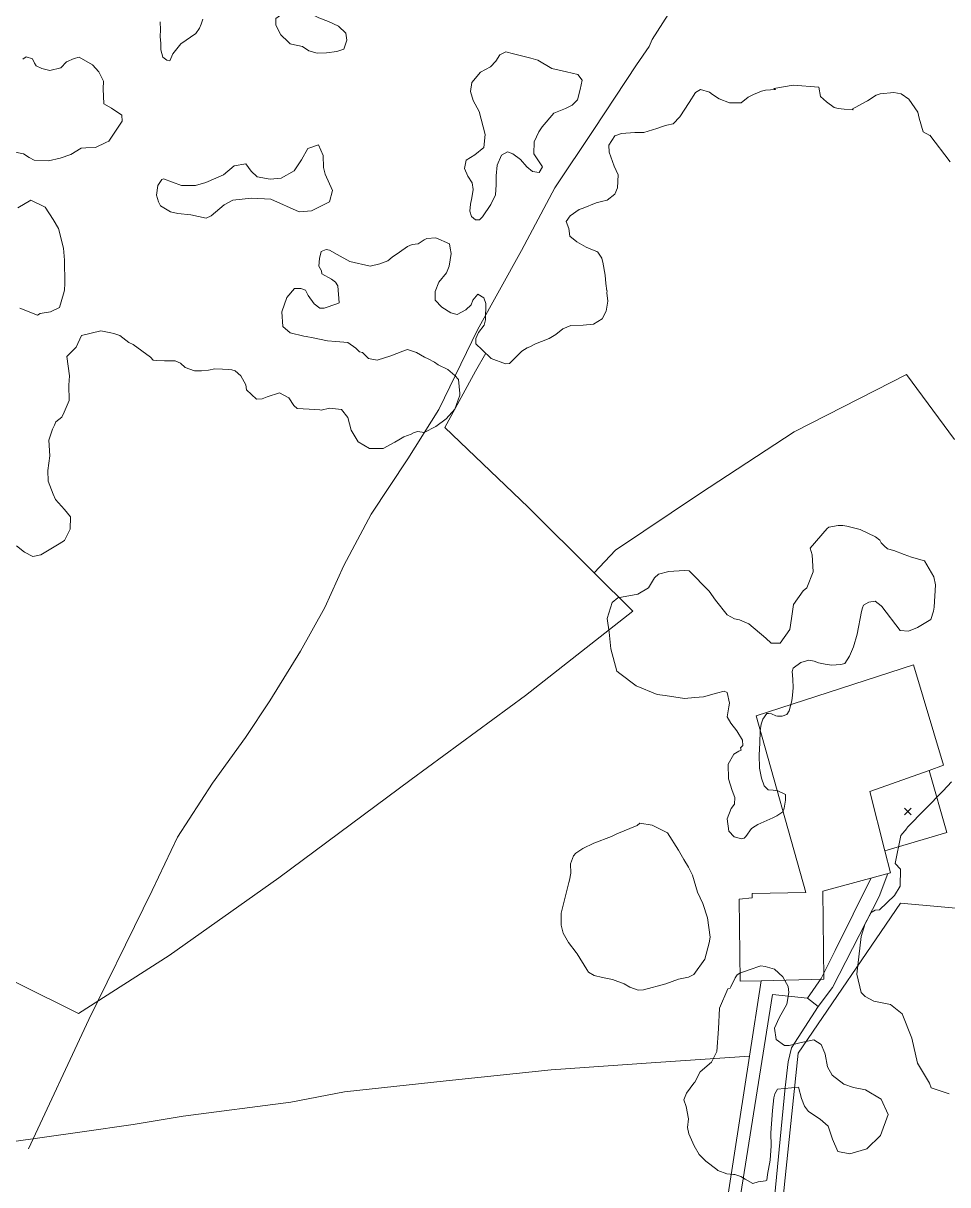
# Model space of a CAD drawing. Header units: metres. Extents: x 4652992 to 4879070, y 2074171 to 2309877.
# Drawn here: x 4654218.9 to 4654297, y 2307525.3 to 2307623.4 of the extents above; entities that cross this region are included whole.
import ezdxf

# ---------------------------------------------------------------- set-up
doc = ezdxf.new("R2010")
doc.units = ezdxf.units.M
doc.header["$MEASUREMENT"] = 0
doc.linetypes.add('DGN Style 2', pattern=[66.27138, 39.762828, -26.508552])
doc.layers.get('0').update_dxf_attribs({"color": 4, "lineweight": 0})
for name, color, linetype, lineweight in [('Level 1', 2, 'Continuous', 0), ('Level 3', 46, 'Continuous', 0), ('Level 30', 5, 'Continuous', 0), ('Level 37', 3, 'Continuous', 0), ('Level 40', 1, 'Continuous', 0), ('Level 53', 5, 'Continuous', 0), ('Level 54', 30, 'DGN Style 2', 0), ('Level 62', 4, 'Continuous', 0), ('Level 63', 3, 'Continuous', 0)]:
    doc.layers.add(name, color=color, linetype=linetype, lineweight=lineweight)

# ---------------------------------------------------------------- blocks, each defined once
blk = doc.blocks.new('COTA')
at = {"color": 0, "linetype": 'ByBlock', "lineweight": -2, "ltscale": 10}
for p, q in [((0, 0), (-1.419522, -1.408457)), ((-1.408457, 1.419522), (0, 0)), ((1.419522, 1.408457), (0, 0)), ((0, 0), (1.408457, -1.419522))]:
    blk.add_line(p, q, dxfattribs=at)

msp = doc.modelspace()

# ---------------------------------------------------------------- linework, layer by layer
at = {"layer": 'Level 1'}
msp.add_polyline3d([(4654271.741091, 2307621.481875, 1356.26), (4654271.987124, 2307622.068117, 1356), (4654273.341677, 2307624.178713, 1353), (4654274.354677, 2307625.601687, 1349), (4654275.483095, 2307626.848879, 1345), (4654277.811098, 2307628.956728, 1341), (4654278.435732, 2307629.512514, 1340), (4654280.356081, 2307630.722719, 1338), (4654283.448916, 2307633.411318, 1335), (4654285.083681, 2307635.58008, 1333), (4654286.423021, 2307636.335488, 1331), (4654288.476427, 2307637.351479, 1328), (4654289.18122, 2307637.722414, 1327), (4654290.223803, 2307638.037514, 1326), (4654291.813649, 2307638.34195, 1325), (4654292.902229, 2307639.019886, 1324.92)], dxfattribs=at)
at = {"layer": 'Level 3'}
msp.add_polyline3d([(4654219.292116, 2307528.343874, 1375), (4654224.402102, 2307539.254702, 1374), (4654227.482485, 2307545.570315, 1373), (4654229.744082, 2307550.170107, 1372), (4654231.895327, 2307554.680727, 1371), (4654234.834475, 2307559.226687, 1370), (4654237.637331, 2307563.101687, 1369), (4654239.67969, 2307566.193728, 1368), (4654242.27228, 2307570.392519, 1367), (4654244.321902, 2307574.075503, 1366), (4654245.935915, 2307577.632509, 1365), (4654248.23688, 2307581.974489, 1364), (4654251.341677, 2307586.625124, 1363), (4654253.956484, 2307590.814883, 1362), (4654257.232302, 2307597.548098, 1361), (4654260.941897, 2307604.230105, 1360), (4654263.75812, 2307609.525332, 1359), (4654267.062319, 2307614.464907, 1358), (4654270.648684, 2307619.943117, 1357), (4654271.741091, 2307621.481875, 1356.26)], dxfattribs=at)
at = {"layer": 'Level 30', "color": 1}
msp.add_polyline3d([(4654281.192579, 2307542.539655, 1366.8549), (4654279.40819, 2307542.492562, 1367.0063), (4654279.345835, 2307549.443311, 1367.0063), (4654280.424762, 2307549.537266, 1367.0063), (4654280.42486, 2307549.919747, 1367.0063), (4654284.97756, 2307549.996738, 1367.0063), (4654280.760212, 2307564.919944, 1364.5063), (4654294.063124, 2307569.220537, 1364.5063), (4654296.602093, 2307560.749251, 1364.9063), (4654295.372562, 2307560.311495, 1364.9063), (4654290.382864, 2307558.534988, 1364.9063), (4654291.643852, 2307553.508507, 1364.759851), (4654292.104948, 2307551.670512, 1364.7063), (4654286.38682, 2307550.104354, 1366.4063), (4654286.481027, 2307542.679227, 1366.4063), (4654281.192579, 2307542.539655, 1366.8549)], dxfattribs=at)
at = {"layer": 'Level 37'}
for points in [[(4654193.766997, 2307554.070934, 1374.732251), (4654208.325496, 2307547.324076, 1375.506254), (4654223.5146, 2307539.766449, 1375.006254), (4654231.19187, 2307544.668682, 1374.006254), (4654240.437481, 2307551.243955, 1372.006254), (4654251.619359, 2307559.544405, 1369.006254), (4654261.273748, 2307566.648393, 1366.506254), (4654270.338987, 2307573.761053, 1364.006254), (4654267.078027, 2307577.014191, 1364.190988), (4654261.512859, 2307582.566012, 1364.506254), (4654254.475388, 2307589.29742, 1364.006254), (4654257.061452, 2307594.045139, 1363.106255), (4654257.932782, 2307595.55969, 1363.057928)], [(4654267.078027, 2307577.014191, 1364.191), (4654268.875373, 2307578.912925, 1364.0763), (4654275.968573, 2307583.670561, 1362.6063), (4654283.97505, 2307588.932861, 1360.9063), (4654292.191446, 2307593.106301, 1358.6063), (4654293.472519, 2307593.774136, 1358.1063), (4654297.524579, 2307588.276778, 1358.5063)], [(4654302.654146, 2307548.213808, 1362.8599), (4654292.953222, 2307549.089431, 1364.4063), (4654284.322922, 2307536.420094, 1366.9063), (4654283.173323, 2307525.358278, 1366.5063), (4654281.960213, 2307512.975765, 1367.1063), (4654280.633309, 2307505.045059, 1368.3063), (4654279.877221, 2307498.824092, 1368.9063), (4654280.038227, 2307487.330832, 1369.9063), (4654281.087296, 2307471.387918, 1371.2063), (4654281.569753, 2307467.417745, 1371.8063), (4654282.589756, 2307454.613335, 1371.8063), (4654283.675245, 2307446.099717, 1371.9063), (4654283.828634, 2307439.554213, 1371.9063), (4654283.847631, 2307438.74354, 1371.9063), (4654291.096591, 2307436.437379, 1370.4063), (4654292.69524, 2307435.909386, 1370.4063), (4654292.695263, 2307435.909378, 1370.4063), (4654293.099029, 2307437.723353, 1370.208507), (4654293.60347, 2307439.989621, 1369.961397), (4654293.667562, 2307440.27756, 1369.93), (4654294.789453, 2307445.278635, 1369.93)], [(4654281.192579, 2307542.539655, 1366.931763), (4654280.201259, 2307536.159147, 1367.17311), (4654277.600461, 2307519.419431, 1367.8063), (4654276.607496, 2307512.203053, 1368.582785), (4654275.810149, 2307506.408335, 1369.2063), (4654274.659111, 2307495.317312, 1371.0063), (4654275.310672, 2307485.334165, 1371.9063), (4654276.777118, 2307476.19634, 1372.5063), (4654278.663205, 2307452.045734, 1373.8063), (4654279.524152, 2307442.33732, 1373.7063), (4654278.806819, 2307441.258318, 1373.7063), (4654278.061523, 2307440.137257, 1373.7063), (4654269.110408, 2307443.595924, 1375.54994), (4654255.559175, 2307447.001116, 1377.44994), (4654252.558394, 2307447.810726, 1377.879987), (4654226.557239, 2307454.825835, 1381.606255)], [(4654204.502295, 2307527.251376, 1376.640047), (4654207.641215, 2307527.724795, 1376.840047), (4654211.411791, 2307528.249209, 1376.840047), (4654217.668215, 2307528.894061, 1375.940048), (4654223.822143, 2307529.769004, 1375.940048), (4654228.127051, 2307530.395453, 1375.640047), (4654232.374977, 2307531.103839, 1375.240048), (4654241.460479, 2307532.277062, 1373.740048), (4654245.995557, 2307533.166473, 1373.540048), (4654254.59169, 2307534.090912, 1371.440048), (4654263.44615, 2307535.021075, 1369.340047), (4654272.284444, 2307535.641598, 1368.740048), (4654280.201259, 2307536.159147, 1367.173064)]]:
    msp.add_polyline3d(points, dxfattribs=at)
at = {"layer": 'Level 40', "color": 3, "elevation": 1371.032252, "flags": 128}
msp.add_lwpolyline([(4654271.250792, 2307541.757844), (4654270.808776, 2307541.756691), (4654270.09302, 2307542.004587), (4654269.625426, 2307542.282181), (4654268.641327, 2307542.635809), (4654267.800893, 2307542.803653), (4654267.069303, 2307542.976385), (4654266.610963, 2307543.262192), (4654266.46051, 2307543.495938), (4654265.64397, 2307544.799594), (4654265.5644, 2307544.919445), (4654264.903477, 2307545.784528), (4654264.473529, 2307546.562549), (4654264.289661, 2307547.2439), (4654264.300514, 2307548.249366), (4654264.956545, 2307550.849372), (4654264.992039, 2307551.024368), (4654265.113527, 2307551.623332), (4654265.080819, 2307552.412644), (4654265.346961, 2307553.091767), (4654265.521018, 2307553.314818), (4654266.132031, 2307553.708089), (4654267.047051, 2307554.170202), (4654268.533293, 2307554.734523), (4654269.00634, 2307554.939042), (4654270.703497, 2307555.642915), (4654270.928802, 2307555.844101), (4654271.969038, 2307555.69015), (4654273.280704, 2307555.049862), (4654274.205028, 2307553.578675), (4654274.643727, 2307552.797139), (4654275.060338, 2307552.129026), (4654275.383193, 2307551.455519), (4654275.805689, 2307550.03641), (4654276.251715, 2307549.070237), (4654276.661391, 2307547.842246), (4654276.879572, 2307546.229331), (4654276.798638, 2307545.737953), (4654276.434, 2307544.365877), (4654275.489436, 2307543.07329), (4654275.056196, 2307542.835543), (4654274.199268, 2307542.66036), (4654273.137953, 2307542.277156), (4654271.250792, 2307541.757844)], dxfattribs=at)
at = {"layer": 'Level 40', "color": 3}
for points in [[(4654242.970848, 2307621.102363, 1363.24), (4654243.686578, 2307620.92223, 1364.04), (4654244.480305, 2307620.949254, 1364.04), (4654245.3367, 2307621.05649, 1364.04), (4654245.934791, 2307621.261633, 1364.04), (4654246.177835, 2307622.001211, 1364.04), (4654246.117307, 2307622.615933, 1364.04), (4654245.494924, 2307623.203708, 1364.04), (4654244.649044, 2307623.604303, 1364.04), (4654243.829618, 2307623.906906, 1364.04), (4654243.322098, 2307624.14726, 1364.04), (4654242.33351, 2307624.529976, 1364.04), (4654241.290588, 2307624.645405, 1364.04), (4654240.200187, 2307623.843198, 1364.04), (4654240.180609, 2307623.290828, 1364.04), (4654240.600654, 2307622.457118, 1363.24), (4654241.223654, 2307621.868723, 1363.24), (4654241.392028, 2307621.695901, 1363.24), (4654241.508685, 2307621.672619, 1363.24), (4654242.44538, 2307621.485675, 1363.24), (4654242.970848, 2307621.102363, 1363.24)], [(4654230.40704, 2307623.562845, 1364.04), (4654230.448346, 2307622.875177, 1364.04), (4654230.429148, 2307622.33546, 1364.04), (4654230.488166, 2307621.734829, 1364.04), (4654230.468968, 2307621.195096, 1364.04)], [(4654230.468968, 2307621.195096, 1364.04), (4654230.658597, 2307620.568379, 1364.04), (4654230.971466, 2307620.324743, 1364.04), (4654231.232687, 2307620.272607, 1364.04), (4654231.487272, 2307620.855967, 1364.04), (4654232.160981, 2307621.718041, 1364.04), (4654233.429268, 2307622.58306, 1362.84), (4654233.744822, 2307623.019096, 1362.84), (4654233.878627, 2307623.368611, 1363.24), (4654234.035235, 2307623.777691, 1362.84)], [(4654217.907958, 2307612.616835, 1367.5358), (4654218.884357, 2307612.421942, 1367.5358), (4654219.354505, 2307612.089023, 1367.5358), (4654219.790605, 2307611.882437, 1367.5358), (4654220.974398, 2307611.825456, 1367.5358), (4654221.975211, 2307612.044074, 1367.5358), (4654222.872835, 2307612.343055, 1367.5358), (4654223.759772, 2307612.883233, 1367.5358), (4654224.127762, 2307612.929316, 1367.5358), (4654224.966922, 2307612.94112, 1367.5358), (4654225.836935, 2307613.366546, 1368.1316), (4654226.095263, 2307613.492865, 1367.5358), (4654227.21589, 2307615.181648, 1367.5358), (4654227.194514, 2307615.664015, 1367.5358), (4654226.299957, 2307616.260895, 1367.5358), (4654225.657513, 2307616.628167, 1367.5358), (4654225.615785, 2307617.891454, 1367.5358), (4654225.62948, 2307618.546063, 1367.5358), (4654225.252849, 2307619.338322, 1367.5358), (4654224.714615, 2307619.923798, 1367.5358), (4654223.590405, 2307620.566464, 1367.5358), (4654223.153333, 2307620.474432, 1367.5358), (4654222.497214, 2307620.187096, 1367.5358), (4654222.035741, 2307619.681636, 1367.5358), (4654221.106119, 2307619.45111, 1366.92), (4654220.414608, 2307619.619365, 1366.92), (4654219.946978, 2307619.853203, 1366.92), (4654219.803587, 2307620.06916, 1366.92), (4654219.642676, 2307620.429115, 1366.92), (4654219.098453, 2307620.610368, 1367.2), (4654218.810298, 2307620.3979, 1367.2)], [(4654259.623753, 2307621.030961, 1362.84), (4654259.117683, 2307620.769625, 1362.84), (4654258.785096, 2307620.247202, 1362.84), (4654258.321894, 2307619.750838, 1362.84), (4654257.469264, 2307619.310763, 1365.24), (4654256.754275, 2307618.42844, 1366.44), (4654256.648008, 2307617.683187, 1366.44), (4654256.853896, 2307616.920705, 1366.44), (4654257.376962, 2307615.976223, 1364.44), (4654257.888328, 2307614.046032, 1363.24), (4654257.75309, 2307612.933874, 1362.84), (4654256.993228, 2307612.315404, 1362.84), (4654256.268718, 2307611.871076, 1362.84), (4654256.127254, 2307611.174459, 1362.84), (4654256.40419, 2307610.530232, 1362.84), (4654256.785897, 2307609.955694, 1362.84), (4654256.85397, 2307609.398443, 1362.84), (4654256.75605, 2307608.69309, 1362.84), (4654256.649952, 2307608.170585, 1362.84), (4654256.569712, 2307607.552296, 1362.84), (4654256.707855, 2307607.11695, 1362.84), (4654257.055542, 2307606.821009, 1362.84), (4654257.38338, 2307606.82702, 1363.7697), (4654257.651776, 2307607.084953, 1363.64), (4654258.359895, 2307608.120401, 1363.64), (4654258.754017, 2307608.946933, 1363.64), (4654258.791318, 2307609.799406, 1363.64), (4654258.810956, 2307610.564871, 1363.64), (4654258.900584, 2307611.45212, 1363.64), (4654259.251187, 2307612.28726, 1363.64), (4654259.765623, 2307612.591881, 1363.64), (4654260.226421, 2307612.409401, 1363.64), (4654260.851723, 2307611.922556, 1363.64), (4654261.407047, 2307611.313905, 1363.64), (4654261.867205, 2307610.905267, 1363.64), (4654262.441498, 2307610.835901, 1363.64), (4654262.721433, 2307611.323103, 1363.64), (4654261.993412, 2307612.41877, 1363.64), (4654262.013666, 2307613.410319, 1363.64), (4654262.416548, 2307614.280224, 1363.64), (4654262.678814, 2307614.680402, 1363.64), (4654263.683067, 2307615.837508, 1363.64), (4654264.66771, 2307616.229245, 1363.64), (4654265.225588, 2307616.525151, 1363.64), (4654265.679459, 2307616.977557, 1363.64), (4654265.899479, 2307617.838612, 1363.64), (4654266.058349, 2307618.621357, 1363.64), (4654265.702856, 2307619.099523, 1363.64), (4654264.754846, 2307619.333968, 1363.64), (4654263.502394, 2307619.629172, 1363.64), (4654262.329401, 2307620.315727, 1363.64), (4654261.729344, 2307620.480728, 1363.64), (4654260.267957, 2307620.857103, 1362.84), (4654259.623753, 2307621.030961, 1362.84)], [(4654297.145647, 2307611.725663, 1357.1358), (4654295.444664, 2307614.000603, 1357.1358), (4654295.438154, 2307613.968461, 1357.1358), (4654294.875971, 2307614.260111, 1357.1358), (4654294.523615, 2307615.419659, 1357.1358), (4654294.43022, 2307615.929643, 1357.1358), (4654293.656403, 2307617.034607, 1357.1358), (4654293.028229, 2307617.471596, 1357.1358), (4654292.388718, 2307617.593289, 1357.1358), (4654291.245352, 2307617.492413, 1357.1358), (4654290.910008, 2307617.369494, 1357.1358), (4654290.159742, 2307616.884078, 1357.1358), (4654289.707496, 2307616.625035, 1357.1358), (4654289.182366, 2307616.353298, 1357.1358), (4654288.899211, 2307616.203198, 1357.1358), (4654288.948611, 2307616.132824, 1357.9358), (4654288.188958, 2307616.175796, 1357.9358), (4654287.685139, 2307616.250722, 1357.9358), (4654287.344014, 2307616.318801, 1357.9358), (4654286.705631, 2307616.791651, 1357.9358), (4654286.19486, 2307617.254823, 1357.9358), (4654286.052621, 2307618.044655, 1357.9358), (4654283.883297, 2307618.200057, 1357.9358), (4654282.27308, 2307617.935341, 1357.9358), (4654282.409984, 2307617.847534, 1361.1358), (4654281.557114, 2307617.779477, 1361.1358), (4654281.231487, 2307617.700432, 1361.1358), (4654280.530852, 2307617.418032, 1361.1358), (4654280.090061, 2307617.208517, 1361.1358), (4654279.502931, 2307616.710596, 1361.1358), (4654278.514344, 2307616.708828, 1361.1358), (4654277.634613, 2307617.046337, 1361.1358), (4654277.091912, 2307617.417265, 1361.1358), (4654276.825788, 2307617.617713, 1361.1358), (4654276.052396, 2307617.833232, 1361.1358), (4654275.636701, 2307617.588061, 1361.1358), (4654275.115198, 2307616.760413, 1361.1358), (4654274.327973, 2307615.53134, 1361.1358), (4654273.766854, 2307614.956869, 1361.9358), (4654273.222937, 2307614.835821, 1361.9358), (4654272.949736, 2307614.745209, 1361.9358), (4654272.387973, 2307614.542787, 1361.9358), (4654271.654157, 2307614.338867, 1361.9358), (4654271.265421, 2307614.218699, 1361.9358), (4654270.519479, 2307614.202138, 1361.9358), (4654269.378204, 2307614.117142, 1361.9358), (4654268.824249, 2307613.938954, 1361.9358), (4654268.326485, 2307613.136002, 1361.9358), (4654268.339001, 2307612.556116, 1361.9358), (4654268.773842, 2307611.375151, 1361.9358), (4654269.122906, 2307610.634865, 1361.9358), (4654269.053452, 2307609.549839, 1362.7358), (4654268.826428, 2307609.014816, 1363.5358), (4654268.188997, 2307608.497833, 1363.5358), (4654267.699468, 2307608.37217, 1363.5358), (4654267.260753, 2307608.269783, 1363.5358), (4654266.164333, 2307607.826165, 1363.5358), (4654265.812401, 2307607.701955, 1363.24), (4654265.053458, 2307607.182308, 1363.24), (4654264.715186, 2307606.690322, 1364.44), (4654264.940523, 2307606.107714, 1366.44), (4654265.034085, 2307605.457651, 1366.44), (4654265.613868, 2307604.981128, 1366.44), (4654266.415522, 2307604.526831, 1367.24), (4654266.794059, 2307604.363506, 1367.8588), (4654267.296751, 2307604.146611, 1368.6806), (4654267.394253, 2307604.104542, 1368.84), (4654267.73867, 2307603.586182, 1368.84), (4654267.789293, 2307603.342631, 1368.84), (4654267.806921, 2307603.257825, 1368.84), (4654268.023193, 2307602.170959, 1370.04), (4654268.055686, 2307601.446171, 1370.04), (4654268.15759, 2307600.842199, 1370.04), (4654268.167354, 2307600.820599, 1370.04), (4654268.158594, 2307600.65704, 1369.9358), (4654268.238975, 2307599.961211, 1369.9358), (4654268.084225, 2307599.121606, 1369.9358), (4654267.764888, 2307598.455411, 1369.9358), (4654267.018147, 2307598.029973, 1369.9358), (4654266.162112, 2307597.92651, 1369.9358), (4654265.119246, 2307597.896487, 1369.9358), (4654264.424156, 2307597.614503, 1369.9358), (4654263.857111, 2307597.153038, 1369.9358), (4654263.27171, 2307596.796791, 1369.9358), (4654262.632597, 2307596.549537, 1369.9358), (4654262.120937, 2307596.36262, 1367.5358), (4654261.644224, 2307596.116355, 1367.5358), (4654261.414821, 2307596.021035, 1367.5358), (4654260.970161, 2307595.738768, 1367.5358), (4654259.938177, 2307594.700748, 1366.0358), (4654259.592375, 2307594.668466, 1366.0358), (4654258.394781, 2307595.128253, 1366.0358), (4654257.623299, 2307595.848701, 1366.0358), (4654257.098726, 2307596.35959, 1366.0358), (4654257.092913, 2307596.817605, 1366.0358), (4654257.314197, 2307597.321154, 1366.0358), (4654257.80002, 2307597.923095, 1366.0358), (4654257.913098, 2307598.37151, 1366.0358), (4654257.918027, 2307599.759274, 1366.0358), (4654257.767798, 2307600.247004, 1366.0358), (4654257.242696, 2307600.557257, 1366.0358), (4654256.834552, 2307600.036655, 1366.0358), (4654256.689526, 2307599.647934, 1366.0358), (4654256.241659, 2307599.237669, 1366.0358), (4654255.523309, 2307598.823836, 1366.0358), (4654254.981337, 2307598.962832, 1365.5358), (4654254.228069, 2307599.454591, 1365.5358), (4654253.651697, 2307600.052251, 1365.5358), (4654253.651799, 2307600.767102, 1365.5358), (4654253.952557, 2307601.570105, 1365.5358), (4654254.60175, 2307602.359533, 1365.5358), (4654254.827464, 2307602.928084, 1365.5358), (4654254.9921, 2307603.975271, 1365.5358), (4654254.91155, 2307604.451553, 1364.9639), (4654254.854038, 2307604.791609, 1365.5358), (4654253.712002, 2307605.316964, 1365.5358), (4654252.937398, 2307605.243314, 1365.5358), (4654252.729182, 2307605.136908, 1365.5358), (4654252.221118, 2307604.794215, 1367.5358), (4654251.699881, 2307604.749999, 1367.5358), (4654251.30836, 2307604.578239, 1367.5358), (4654250.635276, 2307604.111201, 1367.5358), (4654250.021211, 2307603.688729, 1367.5358), (4654249.648098, 2307603.37208, 1367.5358), (4654248.96703, 2307603.103388, 1367.5358), (4654248.16114, 2307602.928996, 1367.5358), (4654246.442384, 2307603.311484, 1367.5358), (4654245.38101, 2307603.903855, 1367.5358), (4654244.714992, 2307604.257652, 1367.0358), (4654244.452812, 2307604.326426, 1367.0358), (4654244.013341, 2307604.161247, 1367.0358), (4654243.894533, 2307603.576657, 1367.0358), (4654243.825592, 2307602.914091, 1367.0358), (4654244.037458, 2307602.537823, 1367.0358), (4654244.069203, 2307602.280136, 1366.0358), (4654244.884061, 2307601.82644, 1365.5358), (4654245.243569, 2307601.568871, 1365.5358), (4654245.422562, 2307601.250817, 1365.5358), (4654245.534491, 2307599.831251, 1365.5358), (4654245.352336, 2307599.723614, 1365.5358), (4654244.265023, 2307599.363378, 1365.5358), (4654243.910789, 2307599.378247, 1365.5358), (4654243.421904, 2307599.739223, 1365.5358), (4654242.918846, 2307600.441356, 1365.5358), (4654242.708031, 2307600.885434, 1365.5358), (4654242.292458, 2307601.019072, 1365.5358), (4654241.772793, 2307601.021439, 1365.5358), (4654241.114763, 2307600.277289, 1365.5358), (4654240.685128, 2307599.051078, 1365.5358), (4654240.791752, 2307597.827016, 1365.5358), (4654241.412485, 2307597.276671, 1365.5358), (4654242.54928, 2307597.014348, 1365.5358), (4654242.743263, 2307596.975625, 1366.5358), (4654243.358004, 2307596.85291, 1366.5358), (4654244.549265, 2307596.615107, 1366.5358), (4654245.269849, 2307596.541937, 1366.5358), (4654246.26313, 2307596.475474, 1366.5358), (4654246.944961, 2307595.990473, 1366.5358), (4654247.263295, 2307595.668338, 1366.5358), (4654247.506509, 2307595.619787, 1366.5358), (4654248.02276, 2307595.12879, 1366.5358), (4654248.75726, 2307594.987834, 1366.5358), (4654249.917694, 2307595.354141, 1366.5358), (4654250.913639, 2307595.743762, 1366.5358), (4654251.323144, 2307595.868754, 1366.5358), (4654252.086321, 2307595.625924, 1366.5358), (4654252.742503, 2307595.232673, 1366.5358), (4654253.064044, 2307595.093988, 1366.5358), (4654253.593326, 2307594.814776, 1366.5358), (4654253.914107, 2307594.574472, 1365.5358), (4654254.734832, 2307594.174326, 1365.5358), (4654255.308026, 2307593.691315, 1365.5358), (4654255.610086, 2307593.34342, 1365.5358), (4654255.722425, 2307592.156541, 1365.5358), (4654255.743922, 2307592.027155, 1365.5358), (4654255.306112, 2307590.834942, 1365.5358), (4654254.589355, 2307590.02372, 1365.5358), (4654253.69698, 2307589.369102, 1365.5358), (4654252.723649, 2307588.85346, 1365.5358), (4654252.185339, 2307588.960009, 1367.0358), (4654251.878002, 2307588.856007, 1367.0358), (4654251.615905, 2307588.731267, 1367.5358), (4654251.005488, 2307588.496884, 1368.5358), (4654250.582732, 2307588.236862, 1368.5358), (4654250.256407, 2307588.040398, 1368.5358), (4654249.244867, 2307587.503292, 1368.5358), (4654248.117004, 2307587.509927, 1368.5358), (4654247.145356, 2307588.063675, 1368.5358), (4654246.565474, 2307589.064728, 1368.5358), (4654246.266648, 2307590.13007, 1368.5358), (4654245.744511, 2307590.802022, 1368.5358), (4654244.730439, 2307590.911116, 1368.5358), (4654244.01713, 2307590.762698, 1368.5358), (4654243.902393, 2307590.773421, 1368.5358), (4654243.021805, 2307590.829322, 1368.5358), (4654241.996637, 2307590.90184, 1368.5358), (4654241.698485, 2307591.144489, 1368.5358), (4654241.276469, 2307591.802639, 1368.5358), (4654240.505048, 2307592.226557, 1368.5358), (4654239.446031, 2307591.882699, 1368.5358), (4654239.033111, 2307591.694991, 1368.5358), (4654238.556207, 2307591.690576, 1368.5358), (4654237.700453, 2307592.466028, 1368.5358), (4654237.65415, 2307592.886747, 1368.5358), (4654237.2281, 2307593.645842, 1368.5358), (4654236.763742, 2307594.066971, 1368.5358), (4654236.483349, 2307594.149179, 1367.5358), (4654236.23525, 2307594.198707, 1367.5358), (4654235.681107, 2307594.208206, 1367.5358), (4654235.029804, 2307594.237101, 1367.5358), (4654234.504481, 2307594.13972, 1367.5358), (4654233.910521, 2307594.071064, 1367.5358), (4654233.322692, 2307594.072264, 1367.5358), (4654232.519369, 2307594.355769, 1367.5358), (4654232.143816, 2307594.712105, 1367.5358), (4654231.677781, 2307594.906265, 1367.5358), (4654230.792761, 2307594.916773, 1367.5358), (4654230.151535, 2307594.941321, 1367.5358), (4654229.843304, 2307594.969108, 1367.5358), (4654229.590691, 2307595.228156, 1367.5358), (4654228.139111, 2307596.29935, 1367.5358), (4654227.781073, 2307596.478129, 1367.5358), (4654227.008504, 2307597.051856, 1367.5358), (4654226.511193, 2307597.223136, 1367.76), (4654226.261855, 2307597.272911, 1367.76), (4654225.397232, 2307597.445514, 1367.76), (4654223.778059, 2307597.069606, 1368.04), (4654223.313168, 2307596.072393, 1369.51), (4654222.527071, 2307595.277672, 1369.93), (4654222.753612, 2307593.641413, 1371.68), (4654222.70792, 2307592.867016, 1371.68), (4654222.739302, 2307591.55485, 1371.68), (4654222.319913, 2307590.593824, 1371.68), (4654222.117511, 2307590.149158, 1371.68), (4654221.613652, 2307589.755289, 1371.68), (4654221.484798, 2307589.489291, 1372.0358), (4654221.316512, 2307589.156341, 1372.0358), (4654221.02324, 2307588.203611, 1372.0358), (4654221.091278, 2307586.891639, 1372.5358), (4654220.928878, 2307585.659943, 1372.5358), (4654220.950113, 2307584.76534, 1372.5358), (4654221.377784, 2307583.661063, 1373.5358), (4654221.582857, 2307583.191283, 1373.5358), (4654222.328203, 2307582.364284, 1373.5358), (4654222.849465, 2307581.728443, 1373.5358), (4654222.828521, 2307580.693797, 1373.5358), (4654222.344764, 2307579.735858, 1373.5358), (4654221.902494, 2307579.464706, 1373.5358), (4654220.33931, 2307578.515438, 1373.5358), (4654219.663462, 2307578.39941, 1373.5358), (4654218.966202, 2307578.750511, 1373.5358), (4654218.286678, 2307579.276631, 1373.5358)], [(4654242.350749, 2307611.91357, 1365.38), (4654241.743101, 2307610.967091, 1365.38), (4654240.653541, 2307610.361294, 1365.66), (4654239.701214, 2307610.260376, 1365.87), (4654238.618708, 2307610.476443, 1365.87), (4654238.118473, 2307610.931998, 1365.87), (4654237.652996, 2307611.558461, 1365.87), (4654236.67192, 2307611.39858, 1365.87), (4654235.776422, 2307610.643742, 1366.43), (4654234.290359, 2307609.974447, 1367.9), (4654233.413909, 2307609.735467, 1367.9), (4654232.231178, 2307609.735015, 1367.9), (4654230.71184, 2307610.293425, 1368.04), (4654230.555703, 2307610.250852, 1368.04), (4654230.212866, 2307609.728069, 1368.04), (4654230.107865, 2307608.921312, 1368.04), (4654230.287917, 2307608.35326, 1368.04), (4654230.457388, 2307608.023811, 1368.04), (4654231.297095, 2307607.501451, 1368.04), (4654231.922073, 2307607.376701, 1368.04), (4654233.016885, 2307607.260805, 1367.55), (4654234.304893, 2307606.976943, 1366.71), (4654234.717423, 2307607.162085, 1365.8), (4654235.823979, 2307608.114537, 1365.38), (4654236.55544, 2307608.50247, 1365.38), (4654238.130468, 2307608.662694, 1365.38), (4654239.773147, 2307608.572112, 1365.38), (4654242.165777, 2307607.501279, 1365.38), (4654243.192926, 2307607.592887, 1365.38), (4654244.712769, 2307608.357376, 1365.38), (4654244.966746, 2307609.315184, 1365.38), (4654244.354895, 2307610.683068, 1365.38), (4654244.231132, 2307611.241655, 1365.38), (4654244.200061, 2307612.256284, 1365.38), (4654243.792183, 2307613.168144, 1365.38), (4654242.901373, 2307612.871403, 1365.38), (4654242.350749, 2307611.91357, 1365.38)], [(4654221.395821, 2307606.87554, 1368.53), (4654220.713466, 2307607.903367, 1368.53), (4654219.488735, 2307608.501596, 1367.69), (4654218.385759, 2307607.857048, 1367.27)], [(4654218.553608, 2307599.37981, 1366.78), (4654220.04601, 2307598.786633, 1367.76), (4654220.283485, 2307598.909266, 1367.76), (4654221.166865, 2307599.072999, 1367.76), (4654221.920121, 2307599.432743, 1367.76), (4654222.259, 2307600.594525, 1367.76), (4654222.341931, 2307600.878839, 1367.76), (4654222.37663, 2307601.467013, 1367.76), (4654222.347524, 2307603.416105, 1368.53), (4654222.261237, 2307604.452413, 1368.53), (4654221.834125, 2307606.108704, 1368.53), (4654221.395821, 2307606.87554, 1368.53)], [(4654295.928828, 2307575.988784, 1365.532252), (4654295.814127, 2307574.097773, 1365.532252), (4654295.745059, 2307573.75663, 1365.532252), (4654295.528097, 2307573.062746, 1365.532252), (4654294.385078, 2307572.373552, 1365.532252), (4654293.623561, 2307572.083439, 1365.532252), (4654292.933813, 2307572.127051, 1365.532252), (4654291.390399, 2307574.156589, 1365.532252), (4654291.319094, 2307574.214836, 1365.532252), (4654290.832624, 2307574.612217, 1365.532252), (4654290.280863, 2307574.531112, 1365.532252), (4654289.841932, 2307574.276604, 1365.532252), (4654289.740844, 2307574.061691, 1365.532252), (4654289.666336, 2307573.730883, 1365.532252), (4654289.313096, 2307571.832308, 1365.532252), (4654288.986883, 2307570.766328, 1365.532252), (4654288.658225, 2307569.963966, 1365.532252), (4654288.266206, 2307569.343111, 1366.032252), (4654287.925595, 2307569.261246, 1366.032252), (4654287.124585, 2307569.193821, 1366.032252), (4654286.60109, 2307569.29834, 1366.032252), (4654286.033208, 2307569.411721, 1366.032252), (4654285.66434, 2307569.554008, 1366.032252), (4654285.224691, 2307569.632064, 1366.032252), (4654284.541042, 2307569.44071, 1366.032252), (4654283.898249, 2307568.949871, 1366.032252), (4654283.818949, 2307568.668568, 1366.032252), (4654283.858011, 2307568.018214, 1366.032252), (4654283.884764, 2307567.301492, 1366.032252), (4654283.850976, 2307566.663126, 1366.032252), (4654283.776331, 2307566.194637, 1366.032252), (4654283.567789, 2307565.353953, 1366.032252), (4654283.362153, 2307565.030544, 1366.032252), (4654282.964008, 2307564.887781, 1366.032252), (4654282.55962, 2307564.905204, 1366.032252), (4654282.418143, 2307564.933453, 1366.032252), (4654282.060327, 2307565.080345, 1366.032252), (4654281.805151, 2307565.132321, 1366.032252), (4654281.663124, 2307565.121594, 1366.032252), (4654281.322873, 2307564.644289, 1366.032252), (4654281.197998, 2307564.221109, 1366.032252), (4654281.097097, 2307563.654714, 1366.032252), (4654281.083964, 2307562.617474, 1366.032252), (4654281.02782, 2307561.630007, 1366.032252), (4654281.039693, 2307560.508645, 1366.032252), (4654281.207808, 2307559.644322, 1366.032252), (4654281.447276, 2307559.00987, 1366.032252), (4654281.782087, 2307558.681562, 1366.032252), (4654282.200689, 2307558.637633, 1366.032252), (4654282.592642, 2307558.588206, 1366.032252), (4654283.254652, 2307558.287659, 1366.032252), (4654283.258103, 2307557.801996, 1366.032252), (4654283.12064, 2307557.109903, 1366.032252), (4654283.02369, 2307556.819926, 1366.032252), (4654282.520899, 2307556.481469, 1366.032252), (4654282.184902, 2307556.308956, 1367.032252), (4654280.920107, 2307555.739153, 1367.532252), (4654280.672987, 2307555.602149, 1367.532252), (4654280.360549, 2307555.399905, 1367.532252), (4654279.906599, 2307554.733433, 1367.532252), (4654279.761734, 2307554.583333, 1367.532252), (4654279.53487, 2307554.53955, 1367.532252), (4654278.913954, 2307554.709258, 1367.532252), (4654278.461893, 2307555.170342, 1367.532252), (4654278.31285, 2307556.228918, 1367.532252), (4654278.644524, 2307557.088817, 1367.532252), (4654278.932528, 2307557.45706, 1367.532252), (4654278.971141, 2307558.024103, 1367.532252), (4654278.749162, 2307558.622772, 1367.532252), (4654278.423762, 2307559.594444, 1367.532252), (4654278.399792, 2307560.838654, 1367.532252), (4654278.87613, 2307561.677618, 1367.532252), (4654279.304342, 2307561.927215, 1367.532252), (4654279.496027, 2307562.008355, 1367.532252), (4654279.440817, 2307562.211603, 1367.032252), (4654279.629815, 2307562.403865, 1367.032252), (4654279.609018, 2307562.866316, 1367.032252), (4654279.134689, 2307563.646926, 1366.532252), (4654278.634629, 2307564.299579, 1366.532252), (4654278.328756, 2307564.841622, 1366.532252), (4654278.461714, 2307565.677908, 1366.532252), (4654278.522799, 2307565.987499, 1366.532252), (4654278.326917, 2307566.905499, 1366.532252), (4654278.077404, 2307566.993529, 1366.532252), (4654277.426271, 2307566.831927, 1366.532252), (4654276.307786, 2307566.515023, 1366.532252), (4654275.582473, 2307566.462324, 1366.532252), (4654274.725368, 2307566.377352, 1366.532252), (4654273.075476, 2307566.643708, 1366.532252), (4654272.39681, 2307566.712677, 1366.532252), (4654270.631622, 2307567.453588, 1366.532252), (4654269.262612, 2307568.504913, 1366.532252), (4654269.008284, 2307568.703016, 1366.532252), (4654268.488894, 2307570.597882, 1366.532252), (4654268.350562, 2307571.991743, 1366.532252), (4654268.176111, 2307573.138686, 1366.532252), (4654268.609295, 2307574.486931, 1366.532252), (4654269.068664, 2307574.893652, 1366.532252), (4654270.771216, 2307575.199425, 1366.532252), (4654271.664502, 2307575.74379, 1366.532252), (4654272.183339, 2307576.597353, 1366.532252), (4654272.508369, 2307576.89916, 1366.532252), (4654273.376857, 2307577.11849, 1366.532252), (4654274.690577, 2307577.208699, 1366.532252), (4654275.103465, 2307577.187365, 1366.532252), (4654276.8038, 2307575.470193, 1366.532252), (4654277.335762, 2307574.709998, 1366.532252), (4654278.318738, 2307573.4576, 1366.532252), (4654278.944428, 2307573.116308, 1366.532252), (4654279.370814, 2307573.031179, 1366.532252), (4654280.155648, 2307572.69255, 1366.532252), (4654281.590723, 2307571.493333, 1366.532252), (4654282.040274, 2307571.072768, 1366.532252), (4654282.797244, 2307571.051224, 1366.532252), (4654283.609424, 2307572.206772, 1366.532252), (4654283.741659, 2307573.160248, 1366.532252), (4654283.916694, 2307574.338526, 1366.532252), (4654284.736362, 2307575.478497, 1366.532252), (4654285.054999, 2307575.732763, 1366.532252), (4654285.578084, 2307577.104484, 1366.532252), (4654285.503441, 2307578.530204, 1366.532252), (4654285.334115, 2307579.096639, 1366.532252), (4654286.770652, 2307580.753205, 1366.532252), (4654286.920361, 2307580.852871, 1366.532252), (4654287.682942, 2307581.004214, 1366.532252), (4654288.089828, 2307581.008063, 1366.532252), (4654288.427574, 2307580.940637, 1366.532252), (4654289.555811, 2307580.681371, 1366.532252), (4654290.849765, 2307580.034789, 1366.532252), (4654291.211885, 2307579.77229, 1366.032252), (4654291.322619, 2307579.536808, 1365.532252), (4654291.592291, 2307579.286724, 1365.532252), (4654291.870089, 2307579.038342, 1365.532252), (4654292.411062, 2307578.892444, 1365.532252), (4654293.261, 2307578.553565, 1365.532252), (4654293.879003, 2307578.326283, 1365.532252), (4654294.996567, 2307578.02668, 1365.532252), (4654294.980139, 2307578.012332, 1365.532252), (4654295.775851, 2307576.656746, 1365.532252), (4654295.928828, 2307575.988784, 1365.532252)], [(4654297.070983, 2307532.97995, 1368.5358), (4654295.550713, 2307533.485352, 1368.5358), (4654295.397613, 2307533.885229, 1368.5358), (4654294.386811, 2307535.571555, 1368.5358), (4654293.923317, 2307537.691529, 1368.5358), (4654293.091943, 2307539.740704, 1368.5358), (4654292.105091, 2307540.521118, 1368.5358), (4654290.705113, 2307540.800702, 1368.5358), (4654289.964243, 2307541.218745, 1368.5358), (4654289.627731, 2307541.556033, 1368.5358), (4654289.280436, 2307543.105734, 1368.5358), (4654289.639669, 2307546.279823, 1368.5358), (4654289.983347, 2307547.374657, 1368.5358), (4654290.475308, 2307548.295959, 1368.5358), (4654290.814016, 2307548.489257, 1368.5358), (4654291.176343, 2307548.538355, 1368.5358), (4654292.463016, 2307549.747865, 1368.5358), (4654292.928331, 2307550.527914, 1368.5358), (4654292.949353, 2307551.964586, 1368.5358), (4654292.509476, 2307552.457432, 1368.5358), (4654292.980768, 2307554.819692, 1368.5358), (4654293.483768, 2307555.415058, 1368.5358), (4654293.528934, 2307555.493779, 1368.5358), (4654296.566585, 2307558.591541, 1368.5358), (4654297.274486, 2307559.335317, 1368.5358)], [(4654275.515664, 2307533.890714, 1373.5323), (4654275.585667, 2307533.979259, 1373.43), (4654276.030394, 2307534.851525, 1373.43), (4654277.004041, 2307535.663539, 1372.87), (4654277.443983, 2307536.567934, 1372.17), (4654277.588333, 2307538.466756, 1371.05), (4654277.679283, 2307540.223622, 1370.63), (4654278.383558, 2307541.857335, 1370.63), (4654278.577526, 2307541.923249, 1370.63), (4654278.641989, 2307542.032851, 1371.0323), (4654279.002298, 2307542.788406, 1370.5323), (4654279.171049, 2307543.038686, 1370.5323), (4654279.376757, 2307543.177939, 1370.5323), (4654280.178431, 2307543.458189, 1370.5323), (4654281.169751, 2307543.806668, 1370.5323), (4654281.539343, 2307543.732859, 1370.5323), (4654282.314086, 2307543.51297, 1370.5323), (4654283.014009, 2307542.866912, 1370.5323), (4654283.469207, 2307542.045392, 1370.5323), (4654283.519175, 2307541.532588, 1370.5323), (4654283.359298, 2307540.557067, 1370.5323), (4654282.719988, 2307539.393413, 1370.5323), (4654282.323543, 2307538.530514, 1370.5323), (4654282.452567, 2307537.582705, 1370.5323), (4654283.164834, 2307537.070908, 1370.5323), (4654283.558233, 2307537.061045, 1370.5323), (4654284.44709, 2307537.285502, 1370.5323), (4654285.646978, 2307537.541223, 1370.5323), (4654286.249901, 2307537.14609, 1370.5323), (4654286.569462, 2307536.424369, 1370.5323), (4654286.592641, 2307536.321412, 1370.5323), (4654286.781759, 2307535.271058, 1370.5323), (4654287.181721, 2307534.567188, 1370.5323), (4654288.160047, 2307533.794608, 1370.5323), (4654288.994751, 2307533.518634, 1370.5323), (4654289.9945, 2307533.308691, 1370.5323), (4654291.319025, 2307532.541724, 1370.5323), (4654291.907, 2307531.248571, 1370.5323), (4654291.277793, 2307529.470736, 1370.5323), (4654290.127926, 2307528.343622, 1370.5323), (4654288.689286, 2307527.916585, 1370.5323), (4654287.661506, 2307528.121166, 1370.5323), (4654287.211421, 2307529.145219, 1370.5323), (4654286.86424, 2307530.244791, 1370.5323), (4654286.163497, 2307530.850125, 1370.5323), (4654285.182984, 2307531.502064, 1370.5323), (4654284.850872, 2307531.928881, 1370.5323), (4654284.591478, 2307532.597019, 1370.5323), (4654284.349814, 2307533.540257, 1370.5323), (4654282.581094, 2307533.378404, 1370.5323), (4654282.340257, 2307532.992373, 1370.5323), (4654282.271534, 2307532.653084, 1370.5323), (4654282.159234, 2307531.563299, 1370.5323), (4654282.020301, 2307529.693992, 1370.5323), (4654282.047159, 2307528.600784, 1370.5323), (4654281.960494, 2307527.369794, 1370.5323), (4654281.715564, 2307526.160493, 1370.5323), (4654281.674509, 2307525.690083, 1370.5323), (4654281.560986, 2307525.633571, 1371.0323), (4654280.942311, 2307525.547216, 1371.0323), (4654280.485252, 2307525.414496, 1372.0323), (4654279.841222, 2307525.759822, 1372.0323), (4654279.463035, 2307525.997876, 1372.0323), (4654278.953469, 2307526.153827, 1372.0323), (4654278.849802, 2307526.167063, 1372.0323), (4654278.297901, 2307526.230597, 1372.0323), (4654277.523023, 2307526.503905, 1373.5323), (4654277.456015, 2307526.582851, 1373.5323), (4654276.528556, 2307527.280722, 1373.5323), (4654275.94105, 2307527.869473, 1373.5323), (4654275.521783, 2307528.591939, 1373.5323), (4654275.067334, 2307529.60629, 1373.5323), (4654274.967285, 2307530.15007, 1373.5323), (4654275.063643, 2307530.871851, 1373.5323), (4654274.844538, 2307531.915825, 1373.5323), (4654274.655894, 2307532.486794, 1373.5323), (4654274.880269, 2307533.032663, 1373.5323), (4654275.515664, 2307533.890714, 1373.5323)]]:
    msp.add_polyline3d(points, dxfattribs=at)
at = {"layer": 'Level 53', "color": 212}
msp.add_polyline3d([(4654282.153618, 2307522.452205, 1365.254014), (4654283.222101, 2307533.514788, 1364.808129), (4654283.465991, 2307535.697713, 1364.683705), (4654283.754951, 2307536.879862, 1364.629914), (4654286.003888, 2307540.348844, 1364.306794), (4654285.109652, 2307541.073111, 1364.329758), (4654282.145687, 2307541.367393, 1364.360927), (4654279.150627, 2307522.619706, 1365.263589)], dxfattribs=at)
at = {"layer": 'Level 54', "linetype": 'Continuous'}
for points in [[(4654286.003888, 2307540.348844, 1364.9063), (4654287.230167, 2307541.961247, 1364.5978), (4654291.162602, 2307549.651139, 1362.8978), (4654291.879776, 2307551.608839, 1362.8978)], [(4654290.481284, 2307551.225801, 1363.054033), (4654287.437292, 2307545.107873, 1363.9978), (4654286.268339, 2307542.716206, 1364.7978), (4654285.109652, 2307541.073111, 1364.9063)]]:
    msp.add_polyline3d(points, dxfattribs=at)
at = {"layer": 'Level 62', "elevation": 1362.09, "flags": 128}
msp.add_lwpolyline([(4654295.372617, 2307560.311302), (4654296.864477, 2307555.073575), (4654291.644044, 2307553.508565)], dxfattribs=at)

# ---------------------------------------------------------------- block references
at = {"layer": 'Level 63', "xscale": 0.2, "yscale": 0.2, "zscale": 0.1}
msp.add_blockref('COTA', (4654293.59141, 2307556.850882, 1362.09), dxfattribs=at)

doc.saveas('drawing.dxf')
